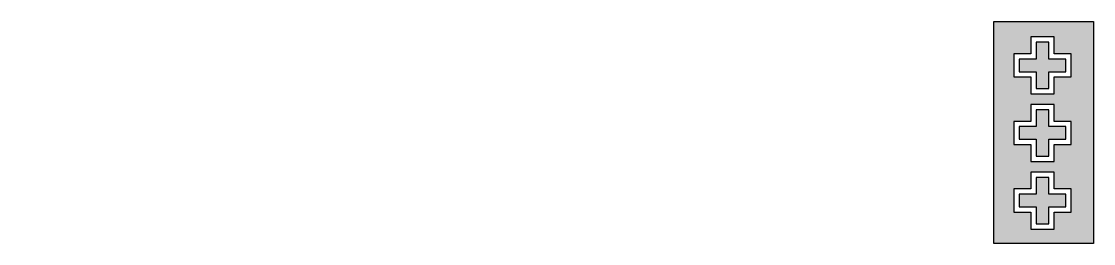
# Model space of a CAD drawing. Header units: millimetres. Extents: x -7034 to 79830, y 8588 to 102980.
# Drawn here: x 69697 to 79830, y 57412 to 59515 of the extents above; entities that cross this region are included whole.
import ezdxf

# ---------------------------------------------------------------- set-up
doc = ezdxf.new("R2010")
doc.units = ezdxf.units.MM
doc.layers.add('Layer-2', color=3, linetype='Continuous')

msp = doc.modelspace()

# ---------------------------------------------------------------- hatches: boundary and pattern name
at = {"layer": 'Layer-2'}
h = msp.add_hatch(color=256, dxfattribs=at)
h.dxf.hatch_style = 1
h.paths.add_polyline_path([(78888, 57412), (79830, 57412), (79830, 59515), (78888, 59515)])
h.paths.add_polyline_path([(79617, 57709), (79457, 57709), (79457, 57549), (79237, 57549), (79237, 57709), (79077, 57709), (79077, 57929), (79237, 57929), (79237, 58089), (79457, 58089), (79457, 57929), (79617, 57929)], flags=16)
h.paths.add_polyline_path([(79567, 57759), (79407, 57759), (79407, 57599), (79287, 57599), (79287, 57759), (79127, 57759), (79127, 57879), (79287, 57879), (79287, 58039), (79407, 58039), (79407, 57879), (79567, 57879)], flags=0)
h.paths.add_polyline_path([(79457, 58189), (79237, 58189), (79237, 58349), (79077, 58349), (79077, 58569), (79237, 58569), (79237, 58729), (79457, 58729), (79457, 58569), (79617, 58569), (79617, 58349), (79457, 58349)], flags=16)
h.paths.add_polyline_path([(79407, 58239), (79287, 58239), (79287, 58399), (79127, 58399), (79127, 58519), (79287, 58519), (79287, 58679), (79407, 58679), (79407, 58519), (79567, 58519), (79567, 58399), (79407, 58399)], flags=0)
h.paths.add_polyline_path([(79457, 58829), (79237, 58829), (79237, 58989), (79077, 58989), (79077, 59209), (79237, 59209), (79237, 59369), (79457, 59369), (79457, 59209), (79617, 59209), (79617, 58989), (79457, 58989)], flags=16)
h.paths.add_polyline_path([(79407, 58879), (79287, 58879), (79287, 59039), (79127, 59039), (79127, 59159), (79287, 59159), (79287, 59319), (79407, 59319), (79407, 59159), (79567, 59159), (79567, 59039), (79407, 59039)], flags=0)
h.paths.add_polyline_path([(79127, 57759), (79287, 57759), (79287, 57599), (79407, 57599), (79407, 57759), (79567, 57759), (79567, 57879), (79407, 57879), (79407, 58039), (79287, 58039), (79287, 57879), (79127, 57879)], flags=0)
h.paths.add_polyline_path([(79127, 58399), (79287, 58399), (79287, 58239), (79407, 58239), (79407, 58399), (79567, 58399), (79567, 58519), (79407, 58519), (79407, 58679), (79287, 58679), (79287, 58519), (79127, 58519)], flags=0)
h = msp.add_hatch(color=256, dxfattribs=at)
h.dxf.hatch_style = 1
h.paths.add_polyline_path([(79127, 57759), (79287, 57759), (79287, 57599), (79407, 57599), (79407, 57759), (79567, 57759), (79567, 57879), (79407, 57879), (79407, 58039), (79287, 58039), (79287, 57879), (79127, 57879)])
h.paths.add_polyline_path([(79127, 58399), (79287, 58399), (79287, 58239), (79407, 58239), (79407, 58399), (79567, 58399), (79567, 58519), (79407, 58519), (79407, 58679), (79287, 58679), (79287, 58519), (79127, 58519)])
h.paths.add_polyline_path([(79127, 59039), (79287, 59039), (79287, 58879), (79407, 58879), (79407, 59039), (79567, 59039), (79567, 59159), (79407, 59159), (79407, 59319), (79287, 59319), (79287, 59159), (79127, 59159)])
h.paths.add_polyline_path([(-6795, 57907), (-6635, 57907), (-6635, 57747), (-6515, 57747), (-6515, 57907), (-6355, 57907), (-6355, 58027), (-6515, 58027), (-6515, 58187), (-6635, 58187), (-6635, 58027), (-6795, 58027)])
h.paths.add_polyline_path([(-6795, 58547), (-6635, 58547), (-6635, 58387), (-6515, 58387), (-6515, 58547), (-6355, 58547), (-6355, 58667), (-6515, 58667), (-6515, 58827), (-6635, 58827), (-6635, 58667), (-6795, 58667)])
h.paths.add_polyline_path([(-6795, 59187), (-6635, 59187), (-6635, 59027), (-6515, 59027), (-6515, 59187), (-6355, 59187), (-6355, 59307), (-6515, 59307), (-6515, 59467), (-6635, 59467), (-6635, 59307), (-6795, 59307)])

# ---------------------------------------------------------------- linework, layer by layer
for p, q in [((78888, 57412), (78888, 59515)), ((78888, 59515), (79830, 59515)), ((79830, 59515), (79830, 57412)), ((79457, 59369), (79237, 59369)), ((79237, 59369), (79237, 59209)), ((79407, 59319), (79287, 59319)), ((79287, 59319), (79287, 59159)), ((79407, 59159), (79407, 59319)), ((79457, 59209), (79457, 59369)), ((79237, 59209), (79077, 59209)), ((79077, 59209), (79077, 58989)), ((79617, 59209), (79457, 59209)), ((79617, 58989), (79617, 59209)), ((79287, 59159), (79127, 59159)), ((79127, 59159), (79127, 59039)), ((79567, 59159), (79407, 59159)), ((79567, 59039), (79567, 59159)), ((79077, 58989), (79237, 58989)), ((79127, 59039), (79287, 59039)), ((79237, 58989), (79237, 58829)), ((79287, 59039), (79287, 58879)), ((79407, 58879), (79407, 59039)), ((79407, 59039), (79567, 59039)), ((79457, 58829), (79457, 58989)), ((79457, 58989), (79617, 58989)), ((79287, 58879), (79407, 58879)), ((79237, 58829), (79457, 58829)), ((79457, 58729), (79237, 58729)), ((79237, 58729), (79237, 58569)), ((79407, 58679), (79287, 58679)), ((79287, 58679), (79287, 58519)), ((79407, 58519), (79407, 58679)), ((79457, 58569), (79457, 58729)), ((79237, 58569), (79077, 58569)), ((79077, 58569), (79077, 58349)), ((79287, 58519), (79127, 58519)), ((79127, 58519), (79127, 58399)), ((79567, 58519), (79407, 58519)), ((79617, 58569), (79457, 58569)), ((79567, 58399), (79567, 58519)), ((79617, 58349), (79617, 58569)), ((79127, 58399), (79287, 58399)), ((79287, 58399), (79287, 58239)), ((79407, 58239), (79407, 58399)), ((79407, 58399), (79567, 58399)), ((79077, 58349), (79237, 58349)), ((79237, 58349), (79237, 58189)), ((79457, 58189), (79457, 58349)), ((79457, 58349), (79617, 58349)), ((79237, 58189), (79457, 58189)), ((79287, 58239), (79407, 58239)), ((79457, 58089), (79237, 58089)), ((79237, 58089), (79237, 57929)), ((79457, 57929), (79457, 58089)), ((79407, 58039), (79287, 58039)), ((79287, 58039), (79287, 57879)), ((79407, 57879), (79407, 58039)), ((79237, 57929), (79077, 57929)), ((79077, 57929), (79077, 57709)), ((79287, 57879), (79127, 57879)), ((79127, 57879), (79127, 57759)), ((79567, 57879), (79407, 57879)), ((79617, 57929), (79457, 57929)), ((79567, 57759), (79567, 57879)), ((79617, 57709), (79617, 57929)), ((79077, 57709), (79237, 57709)), ((79127, 57759), (79287, 57759)), ((79237, 57709), (79237, 57549)), ((79287, 57759), (79287, 57599)), ((79407, 57599), (79407, 57759)), ((79407, 57759), (79567, 57759)), ((79457, 57549), (79457, 57709)), ((79457, 57709), (79617, 57709)), ((79287, 57599), (79407, 57599)), ((79237, 57549), (79457, 57549)), ((79830, 57412), (78888, 57412))]:
    msp.add_line(p, q, dxfattribs=at)

doc.saveas('drawing.dxf')
